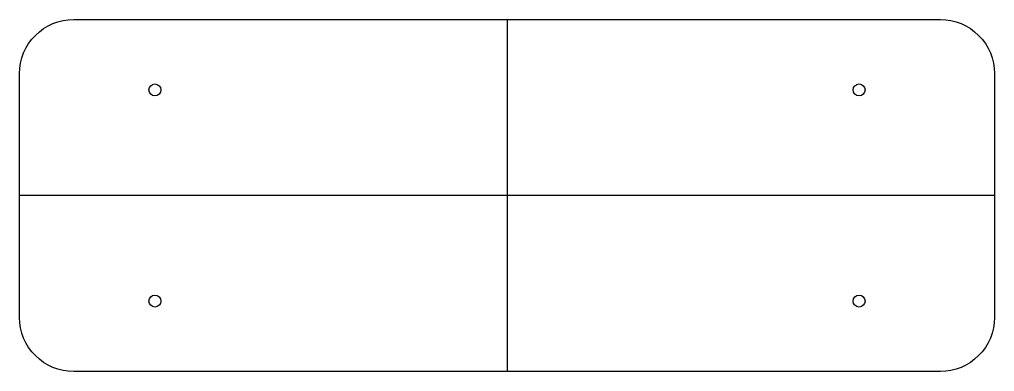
# Model space of a CAD drawing. Header units: inches. Extents: x 0 to 9, y 0 to 3.25.
import ezdxf

# ---------------------------------------------------------------- set-up
doc = ezdxf.new("R2010")
doc.units = ezdxf.units.IN
doc.layers.get('0').update_dxf_attribs({"linetype": 'CONTINUOUS'})

msp = doc.modelspace()

# ---------------------------------------------------------------- linework, layer by layer
for p, q in [((4.4999, 3.25), (4.4999, 0)), ((8.9998, 1.625), (0, 1.625))]:
    msp.add_line(p, q)
msp.add_lwpolyline([(8.4998, 0), (0.5, 0, -0.414214), (0, 0.5), (0, 2.75, -0.414214), (0.5, 3.25), (8.4998, 3.25, -0.414214), (8.9998, 2.75), (8.9998, 0.5, -0.414214)], format="xyb", close=True)
for centre in [(1.25, 2.6), (1.25, 2.6), (7.7498, 2.6), (1.25, 0.65), (7.7498, 0.65)]:
    msp.add_circle(centre, 0.0547)

doc.saveas('drawing.dxf')
